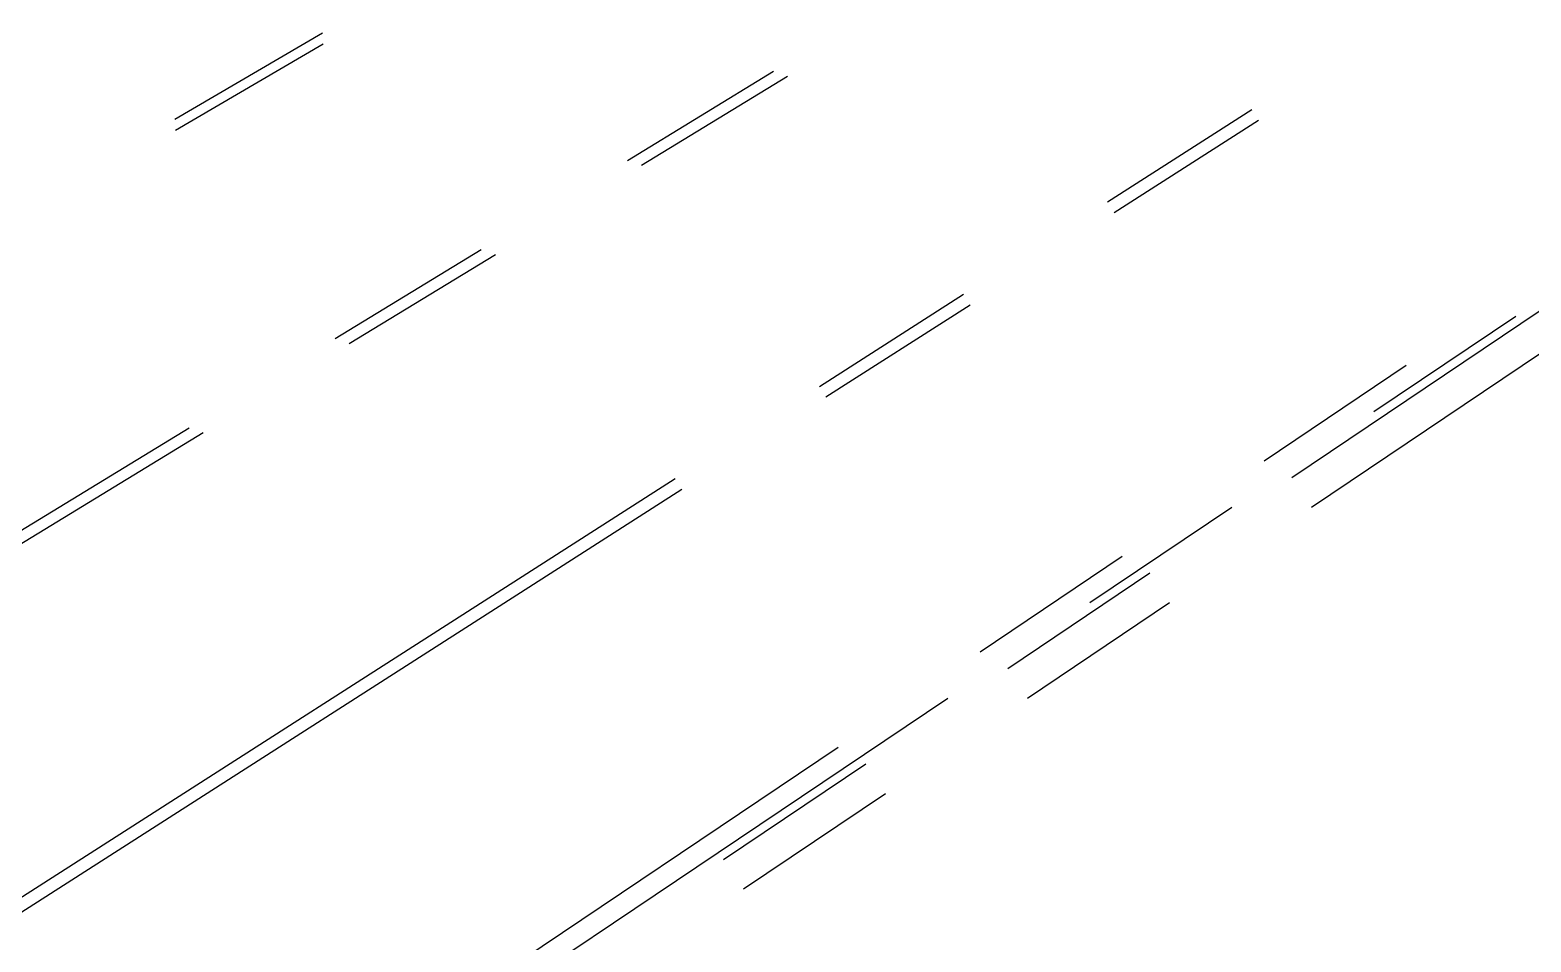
# Model space of a CAD drawing. Extents: x 3 to 592, y 5 to 207.
# Drawn here: x 76.96 to 88.09, y 28.87 to 35.64 of the extents above; entities that cross this region are included whole.
import ezdxf

# ---------------------------------------------------------------- set-up
doc = ezdxf.new("R2010")
doc.units = 0
doc.layers.get('0').update_dxf_attribs({"linetype": 'CONTINUOUS'})

msp = doc.modelspace()

# ---------------------------------------------------------------- linework, layer by layer
at = {"color": 7}
for points in [[(91.568199, 35.846561), (86.319347, 32.315562)], [(91.568199, 35.846561), (86.319347, 32.315562)], [(78.031783, 34.978859), (79.128424, 35.619389)], [(78.031783, 34.978859), (79.128424, 35.619389)], [(79.133148, 35.534372), (78.036505, 34.893846)], [(79.133148, 35.534372), (78.036505, 34.893846)], [(91.714532, 35.627204), (86.465679, 32.096204)], [(91.714532, 35.627204), (86.465679, 32.096204)], [(81.389716, 34.672101), (82.473737, 35.333765)], [(81.389716, 34.672101), (82.473737, 35.333765)], [(82.578814, 35.295513), (81.49479, 34.633854)], [(82.578814, 35.295513), (81.49479, 34.633854)], [(84.953468, 34.364108), (86.022981, 35.048974)], [(84.953468, 34.364108), (86.022981, 35.048974)], [(86.071869, 34.96835), (85.002358, 34.28348)], [(86.071869, 34.96835), (85.002358, 34.28348)], [(79.221675, 33.348774), (80.305695, 34.010437)], [(79.221675, 33.348774), (80.305695, 34.010437)], [(80.410767, 33.972195), (79.326743, 33.310536)], [(80.410767, 33.972195), (79.326743, 33.310536)], [(82.814442, 32.994375), (83.883955, 33.679241)], [(82.814442, 32.994375), (83.883955, 33.679241)], [(83.932847, 33.59861), (82.863336, 32.913741)], [(83.932847, 33.59861), (82.863336, 32.913741)], [(86.927847, 32.806879), (87.981597, 33.515759)], [(86.927847, 32.806879), (87.981597, 33.515759)], [(87.16866, 33.148991), (86.114904, 32.44012)], [(87.16866, 33.148991), (86.114904, 32.44012)], [(72.71755, 29.378791), (78.137654, 32.68711)], [(72.71755, 29.378791), (78.137654, 32.68711)], [(78.24272, 32.648876), (72.822602, 29.340581)], [(78.24272, 32.648876), (72.822602, 29.340581)], [(76.397365, 28.885175), (81.744929, 32.309508)], [(76.397365, 28.885175), (81.744929, 32.309508)], [(81.793826, 32.228871), (76.446271, 28.804523)], [(81.793826, 32.228871), (76.446271, 28.804523)], [(84.820347, 31.389119), (85.874097, 32.097999)], [(84.820347, 31.389119), (85.874097, 32.097999)], [(85.061148, 31.73125), (84.007391, 31.022379)], [(85.061148, 31.73125), (84.007391, 31.022379)], [(85.265595, 31.606684), (84.211844, 30.897806)], [(85.265595, 31.606684), (84.211844, 30.897806)], [(85.411927, 31.387326), (84.358176, 30.678448)], [(85.411927, 31.387326), (84.358176, 30.678448)], [(78.497845, 27.135841), (83.766596, 30.68024)], [(78.497845, 27.135841), (83.766596, 30.68024)], [(82.953635, 30.313509), (77.684853, 26.769156)], [(82.953635, 30.313509), (77.684853, 26.769156)], [(83.158092, 30.188928), (82.104341, 29.48005)], [(83.158092, 30.188928), (82.104341, 29.48005)], [(83.304425, 29.96957), (82.250673, 29.260692)], [(83.304425, 29.96957), (82.250673, 29.260692)]]:
    msp.add_lwpolyline(points, dxfattribs=at)

doc.saveas('drawing.dxf')
